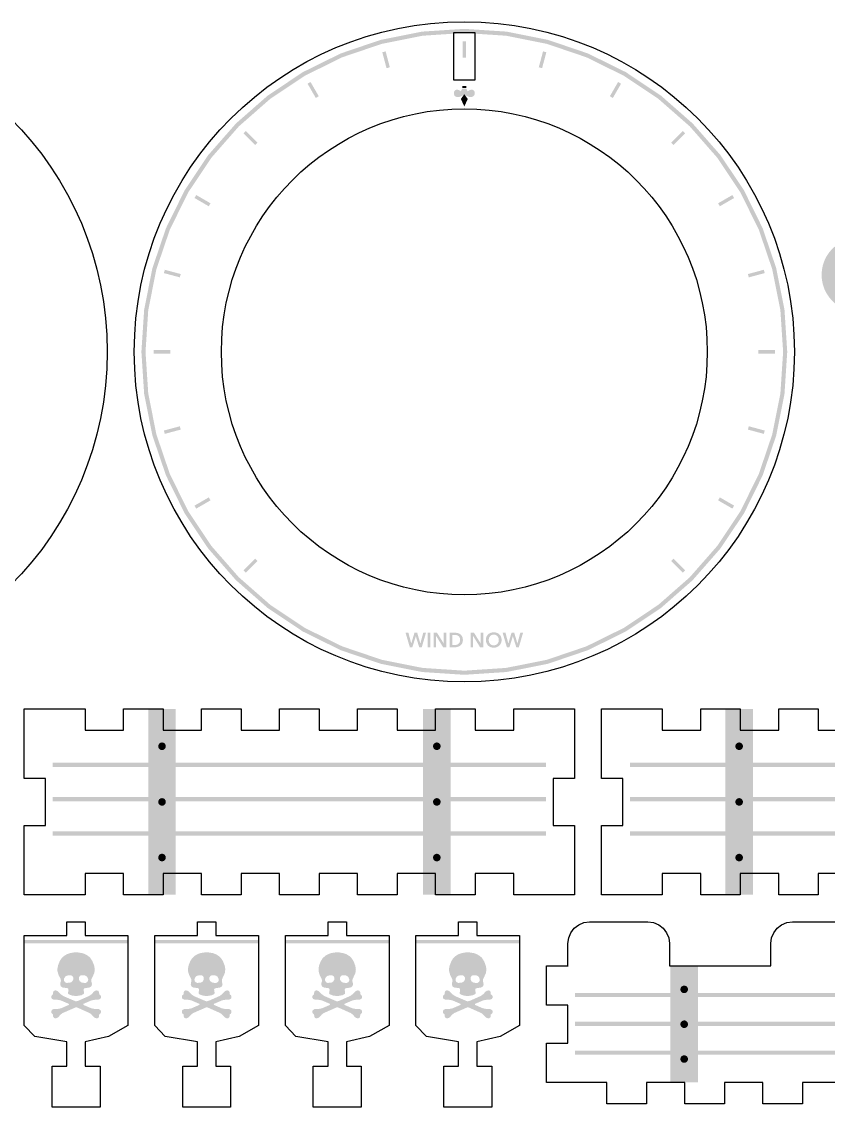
# Model space of a CAD drawing. Header units: millimetres. Extents: x 6 to 594, y 82 to 394.
# Drawn here: x 89.6 to 207, y 236.1 to 394 of the extents above; entities that cross this region are included whole.
import ezdxf

# ---------------------------------------------------------------- set-up
doc = ezdxf.new("R2010")
doc.units = ezdxf.units.MM
doc.layers.add('CUT', color=1, linetype='Continuous')
doc.layers.add('RASTER', color=7, linetype='Continuous')

msp = doc.modelspace()

# ---------------------------------------------------------------- hatches: boundary and pattern name
at = {"layer": 'RASTER'}
h = msp.add_hatch(color=7, dxfattribs=at)
h.paths.add_polyline_path([(201, 346), (200.598, 339.865), (199.399, 333.836), (197.422, 328.014), (194.703, 322.5), (191.288, 317.388), (187.234, 312.766), (182.612, 308.712), (177.5, 305.297), (171.986, 302.578), (166.164, 300.601), (160.135, 299.402), (154, 299), (147.865, 299.402), (141.836, 300.601), (136.014, 302.578), (130.5, 305.297), (125.388, 308.712), (120.766, 312.766), (116.712, 317.388), (113.297, 322.5), (110.578, 328.014), (108.601, 333.836), (107.402, 339.865), (107, 346), (107.402, 352.135), (108.601, 358.164), (110.578, 363.986), (113.297, 369.5), (116.712, 374.612), (120.766, 379.234), (125.388, 383.288), (130.5, 386.703), (136.014, 389.422), (141.836, 391.399), (147.865, 392.598), (154, 393), (160.135, 392.598), (166.164, 391.399), (171.986, 389.422), (177.5, 386.703), (182.612, 383.288), (187.234, 379.234), (191.288, 374.612), (194.703, 369.5), (197.422, 363.986), (199.399, 358.164), (200.598, 352.135)])
h.paths.add_polyline_path([(200.4, 346), (200.003, 339.944), (198.819, 333.991), (196.868, 328.243), (194.184, 322.8), (190.812, 317.753), (186.81, 313.19), (182.247, 309.188), (177.2, 305.816), (171.757, 303.132), (166.009, 301.181), (160.056, 299.997), (154, 299.6), (147.944, 299.997), (141.991, 301.181), (136.243, 303.132), (130.8, 305.816), (125.753, 309.188), (121.19, 313.19), (117.188, 317.753), (113.816, 322.8), (111.132, 328.243), (109.181, 333.991), (107.997, 339.944), (107.6, 346), (107.997, 352.056), (109.181, 358.009), (111.132, 363.757), (113.816, 369.2), (117.188, 374.247), (121.19, 378.81), (125.753, 382.812), (130.8, 386.184), (136.243, 388.868), (141.991, 390.819), (147.944, 392.003), (154, 392.4), (160.056, 392.003), (166.009, 390.819), (171.757, 388.868), (177.2, 386.184), (182.247, 382.812), (186.81, 378.81), (190.812, 374.247), (194.184, 369.2), (196.868, 363.757), (198.819, 358.009), (200.003, 352.056)])
for points in [[(153.75, 388.8), (153.75, 391.2), (154.25, 391.2), (154.25, 388.8)], [(142.681, 387.277), (142.06, 389.595), (142.543, 389.725), (143.164, 387.406)], [(164.836, 387.406), (165.457, 389.725), (165.94, 389.595), (165.319, 387.277)], [(132.383, 382.941), (131.183, 385.019), (131.617, 385.269), (132.817, 383.191)], [(154, 383.5), (153.726, 383.279), (153.442, 383.139), (153.165, 383.076), (152.913, 383.088), (152.702, 383.169), (152.552, 383.317), (152.478, 383.529), (152.5, 383.8), (152.559, 383.96), (152.656, 384.069), (152.781, 384.13), (152.925, 384.15), (153.078, 384.132), (153.231, 384.081), (153.375, 384.002), (153.5, 383.9), (153.7, 384.3), (154.3, 384.3), (154.5, 383.9), (154.625, 384.002), (154.769, 384.081), (154.922, 384.132), (155.075, 384.15), (155.219, 384.13), (155.344, 384.069), (155.441, 383.96), (155.5, 383.8), (155.522, 383.529), (155.448, 383.317), (155.298, 383.169), (155.087, 383.088), (154.835, 383.076), (154.558, 383.139), (154.274, 383.279), (154, 383.5)], [(154.3, 384.4), (153.7, 384.4), (153.7, 384.7), (154.3, 384.7)], [(175.183, 383.191), (176.383, 385.269), (176.817, 385.019), (175.617, 382.941)], [(154, 381.7), (153.5, 382.8), (154, 383.5), (154.5, 382.8)], [(123.559, 376.087), (121.862, 377.784), (122.216, 378.138), (123.913, 376.441)], [(184.087, 376.441), (185.784, 378.138), (186.138, 377.784), (184.441, 376.087)], [(116.809, 367.183), (114.731, 368.383), (114.981, 368.817), (117.059, 367.617)], [(190.941, 367.617), (193.019, 368.817), (193.269, 368.383), (191.191, 367.183)], [(112.594, 356.836), (110.275, 357.457), (110.405, 357.94), (112.723, 357.319)], [(195.277, 357.319), (197.595, 357.94), (197.725, 357.457), (195.406, 356.836)], [(111.2, 345.75), (108.8, 345.75), (108.8, 346.25), (111.2, 346.25)], [(196.8, 346.25), (199.2, 346.25), (199.2, 345.75), (196.8, 345.75)], [(112.723, 334.681), (110.405, 334.06), (110.275, 334.543), (112.594, 335.164)], [(195.406, 335.164), (197.725, 334.543), (197.595, 334.06), (195.277, 334.681)], [(117.059, 324.383), (114.981, 323.183), (114.731, 323.617), (116.809, 324.817)], [(191.191, 324.817), (193.269, 323.617), (193.019, 323.183), (190.941, 324.383)], [(123.913, 315.559), (122.216, 313.862), (121.862, 314.216), (123.559, 315.913)], [(184.441, 315.913), (186.138, 314.216), (185.784, 313.862), (184.087, 315.559)], [(145.449, 305.124), (145.863, 305.124), (146.274, 303.564), (146.28, 303.564), (146.748, 305.124), (147.138, 305.124), (147.597, 303.564), (147.603, 303.564), (148.023, 305.124), (148.425, 305.124), (147.804, 303), (147.438, 303), (146.94, 304.593), (146.934, 304.593), (146.436, 303), (146.07, 303)], [(148.677, 305.124), (149.055, 305.124), (149.055, 303), (148.677, 303)], [(149.523, 305.124), (150.024, 305.124), (151.011, 303.534), (151.017, 303.534), (151.017, 305.124), (151.395, 305.124), (151.395, 303), (150.915, 303), (149.907, 304.641), (149.901, 304.641), (149.901, 303), (149.523, 303)], [(154.905, 305.124), (155.406, 305.124), (156.393, 303.534), (156.399, 303.534), (156.399, 305.124), (156.777, 305.124), (156.777, 303), (156.297, 303), (155.289, 304.641), (155.283, 304.641), (155.283, 303), (154.905, 303)], [(159.576, 305.124), (159.99, 305.124), (160.401, 303.564), (160.407, 303.564), (160.875, 305.124), (161.265, 305.124), (161.724, 303.564), (161.73, 303.564), (162.15, 305.124), (162.552, 305.124), (161.931, 303), (161.565, 303), (161.067, 304.593), (161.061, 304.593), (160.563, 303), (160.197, 303)], [(108, 294), (112, 294), (112, 267), (108, 267)], [(148, 294), (152, 294), (152, 267), (148, 267)], [(192, 294), (196, 294), (196, 267), (192, 267)], [(110.55, 288.6), (110.545, 288.528), (110.531, 288.458), (110.508, 288.39), (110.476, 288.325), (110.436, 288.265), (110.389, 288.211), (110.335, 288.164), (110.275, 288.124), (110.21, 288.092), (110.142, 288.069), (110.072, 288.055), (110, 288.05), (109.928, 288.055), (109.858, 288.069), (109.79, 288.092), (109.725, 288.124), (109.665, 288.164), (109.611, 288.211), (109.564, 288.265), (109.524, 288.325), (109.492, 288.39), (109.469, 288.458), (109.455, 288.528), (109.45, 288.6), (109.455, 288.672), (109.469, 288.742), (109.492, 288.81), (109.524, 288.875), (109.564, 288.935), (109.611, 288.989), (109.665, 289.036), (109.725, 289.076), (109.79, 289.108), (109.858, 289.131), (109.928, 289.145), (110, 289.15), (110.072, 289.145), (110.142, 289.131), (110.21, 289.108), (110.275, 289.076), (110.335, 289.036), (110.389, 288.989), (110.436, 288.935), (110.476, 288.875), (110.508, 288.81), (110.531, 288.742), (110.545, 288.672)], [(150.55, 288.6), (150.545, 288.528), (150.531, 288.458), (150.508, 288.39), (150.476, 288.325), (150.436, 288.265), (150.389, 288.211), (150.335, 288.164), (150.275, 288.124), (150.21, 288.092), (150.142, 288.069), (150.072, 288.055), (150, 288.05), (149.928, 288.055), (149.858, 288.069), (149.79, 288.092), (149.725, 288.124), (149.665, 288.164), (149.611, 288.211), (149.564, 288.265), (149.524, 288.325), (149.492, 288.39), (149.469, 288.458), (149.455, 288.528), (149.45, 288.6), (149.455, 288.672), (149.469, 288.742), (149.492, 288.81), (149.524, 288.875), (149.564, 288.935), (149.611, 288.989), (149.665, 289.036), (149.725, 289.076), (149.79, 289.108), (149.858, 289.131), (149.928, 289.145), (150, 289.15), (150.072, 289.145), (150.142, 289.131), (150.21, 289.108), (150.275, 289.076), (150.335, 289.036), (150.389, 288.989), (150.436, 288.935), (150.476, 288.875), (150.508, 288.81), (150.531, 288.742), (150.545, 288.672)], [(194.55, 288.6), (194.545, 288.528), (194.531, 288.458), (194.508, 288.39), (194.476, 288.325), (194.436, 288.265), (194.389, 288.211), (194.335, 288.164), (194.275, 288.124), (194.21, 288.092), (194.142, 288.069), (194.072, 288.055), (194, 288.05), (193.928, 288.055), (193.858, 288.069), (193.79, 288.092), (193.725, 288.124), (193.665, 288.164), (193.611, 288.211), (193.564, 288.265), (193.524, 288.325), (193.492, 288.39), (193.469, 288.458), (193.455, 288.528), (193.45, 288.6), (193.455, 288.672), (193.469, 288.742), (193.492, 288.81), (193.524, 288.875), (193.564, 288.935), (193.611, 288.989), (193.665, 289.036), (193.725, 289.076), (193.79, 289.108), (193.858, 289.131), (193.928, 289.145), (194, 289.15), (194.072, 289.145), (194.142, 289.131), (194.21, 289.108), (194.275, 289.076), (194.335, 289.036), (194.389, 288.989), (194.436, 288.935), (194.476, 288.875), (194.508, 288.81), (194.531, 288.742), (194.545, 288.672)], [(94.1, 286.2), (165.9, 286.2), (165.9, 285.6), (94.1, 285.6)], [(178.1, 286.2), (249.9, 286.2), (249.9, 285.6), (178.1, 285.6)], [(94.1, 281.2), (165.9, 281.2), (165.9, 280.6), (94.1, 280.6)], [(110.55, 280.5), (110.545, 280.428), (110.531, 280.358), (110.508, 280.29), (110.476, 280.225), (110.436, 280.165), (110.389, 280.111), (110.335, 280.064), (110.275, 280.024), (110.21, 279.992), (110.142, 279.969), (110.072, 279.955), (110, 279.95), (109.928, 279.955), (109.858, 279.969), (109.79, 279.992), (109.725, 280.024), (109.665, 280.064), (109.611, 280.111), (109.564, 280.165), (109.524, 280.225), (109.492, 280.29), (109.469, 280.358), (109.455, 280.428), (109.45, 280.5), (109.455, 280.572), (109.469, 280.642), (109.492, 280.71), (109.524, 280.775), (109.564, 280.835), (109.611, 280.889), (109.665, 280.936), (109.725, 280.976), (109.79, 281.008), (109.858, 281.031), (109.928, 281.045), (110, 281.05), (110.072, 281.045), (110.142, 281.031), (110.21, 281.008), (110.275, 280.976), (110.335, 280.936), (110.389, 280.889), (110.436, 280.835), (110.476, 280.775), (110.508, 280.71), (110.531, 280.642), (110.545, 280.572)], [(150.55, 280.5), (150.545, 280.428), (150.531, 280.358), (150.508, 280.29), (150.476, 280.225), (150.436, 280.165), (150.389, 280.111), (150.335, 280.064), (150.275, 280.024), (150.21, 279.992), (150.142, 279.969), (150.072, 279.955), (150, 279.95), (149.928, 279.955), (149.858, 279.969), (149.79, 279.992), (149.725, 280.024), (149.665, 280.064), (149.611, 280.111), (149.564, 280.165), (149.524, 280.225), (149.492, 280.29), (149.469, 280.358), (149.455, 280.428), (149.45, 280.5), (149.455, 280.572), (149.469, 280.642), (149.492, 280.71), (149.524, 280.775), (149.564, 280.835), (149.611, 280.889), (149.665, 280.936), (149.725, 280.976), (149.79, 281.008), (149.858, 281.031), (149.928, 281.045), (150, 281.05), (150.072, 281.045), (150.142, 281.031), (150.21, 281.008), (150.275, 280.976), (150.335, 280.936), (150.389, 280.889), (150.436, 280.835), (150.476, 280.775), (150.508, 280.71), (150.531, 280.642), (150.545, 280.572)], [(178.1, 281.2), (249.9, 281.2), (249.9, 280.6), (178.1, 280.6)], [(194.55, 280.5), (194.545, 280.428), (194.531, 280.358), (194.508, 280.29), (194.476, 280.225), (194.436, 280.165), (194.389, 280.111), (194.335, 280.064), (194.275, 280.024), (194.21, 279.992), (194.142, 279.969), (194.072, 279.955), (194, 279.95), (193.928, 279.955), (193.858, 279.969), (193.79, 279.992), (193.725, 280.024), (193.665, 280.064), (193.611, 280.111), (193.564, 280.165), (193.524, 280.225), (193.492, 280.29), (193.469, 280.358), (193.455, 280.428), (193.45, 280.5), (193.455, 280.572), (193.469, 280.642), (193.492, 280.71), (193.524, 280.775), (193.564, 280.835), (193.611, 280.889), (193.665, 280.936), (193.725, 280.976), (193.79, 281.008), (193.858, 281.031), (193.928, 281.045), (194, 281.05), (194.072, 281.045), (194.142, 281.031), (194.21, 281.008), (194.275, 280.976), (194.335, 280.936), (194.389, 280.889), (194.436, 280.835), (194.476, 280.775), (194.508, 280.71), (194.531, 280.642), (194.545, 280.572)], [(94.1, 276.2), (165.9, 276.2), (165.9, 275.6), (94.1, 275.6)], [(178.1, 276.2), (249.9, 276.2), (249.9, 275.6), (178.1, 275.6)], [(110.55, 272.4), (110.545, 272.328), (110.531, 272.258), (110.508, 272.19), (110.476, 272.125), (110.436, 272.065), (110.389, 272.011), (110.335, 271.964), (110.275, 271.924), (110.21, 271.892), (110.142, 271.869), (110.072, 271.855), (110, 271.85), (109.928, 271.855), (109.858, 271.869), (109.79, 271.892), (109.725, 271.924), (109.665, 271.964), (109.611, 272.011), (109.564, 272.065), (109.524, 272.125), (109.492, 272.19), (109.469, 272.258), (109.455, 272.328), (109.45, 272.4), (109.455, 272.472), (109.469, 272.542), (109.492, 272.61), (109.524, 272.675), (109.564, 272.735), (109.611, 272.789), (109.665, 272.836), (109.725, 272.876), (109.79, 272.908), (109.858, 272.931), (109.928, 272.945), (110, 272.95), (110.072, 272.945), (110.142, 272.931), (110.21, 272.908), (110.275, 272.876), (110.335, 272.836), (110.389, 272.789), (110.436, 272.735), (110.476, 272.675), (110.508, 272.61), (110.531, 272.542), (110.545, 272.472)], [(150.55, 272.4), (150.545, 272.328), (150.531, 272.258), (150.508, 272.19), (150.476, 272.125), (150.436, 272.065), (150.389, 272.011), (150.335, 271.964), (150.275, 271.924), (150.21, 271.892), (150.142, 271.869), (150.072, 271.855), (150, 271.85), (149.928, 271.855), (149.858, 271.869), (149.79, 271.892), (149.725, 271.924), (149.665, 271.964), (149.611, 272.011), (149.564, 272.065), (149.524, 272.125), (149.492, 272.19), (149.469, 272.258), (149.455, 272.328), (149.45, 272.4), (149.455, 272.472), (149.469, 272.542), (149.492, 272.61), (149.524, 272.675), (149.564, 272.735), (149.611, 272.789), (149.665, 272.836), (149.725, 272.876), (149.79, 272.908), (149.858, 272.931), (149.928, 272.945), (150, 272.95), (150.072, 272.945), (150.142, 272.931), (150.21, 272.908), (150.275, 272.876), (150.335, 272.836), (150.389, 272.789), (150.436, 272.735), (150.476, 272.675), (150.508, 272.61), (150.531, 272.542), (150.545, 272.472)], [(194.55, 272.4), (194.545, 272.328), (194.531, 272.258), (194.508, 272.19), (194.476, 272.125), (194.436, 272.065), (194.389, 272.011), (194.335, 271.964), (194.275, 271.924), (194.21, 271.892), (194.142, 271.869), (194.072, 271.855), (194, 271.85), (193.928, 271.855), (193.858, 271.869), (193.79, 271.892), (193.725, 271.924), (193.665, 271.964), (193.611, 272.011), (193.564, 272.065), (193.524, 272.125), (193.492, 272.19), (193.469, 272.258), (193.455, 272.328), (193.45, 272.4), (193.455, 272.472), (193.469, 272.542), (193.492, 272.61), (193.524, 272.675), (193.564, 272.735), (193.611, 272.789), (193.665, 272.836), (193.725, 272.876), (193.79, 272.908), (193.858, 272.931), (193.928, 272.945), (194, 272.95), (194.072, 272.945), (194.142, 272.931), (194.21, 272.908), (194.275, 272.876), (194.335, 272.836), (194.389, 272.789), (194.436, 272.735), (194.476, 272.675), (194.508, 272.61), (194.531, 272.542), (194.545, 272.472)], [(90, 260.4), (105, 260.4), (105, 259.9), (90, 259.9)], [(109, 260.4), (124, 260.4), (124, 259.9), (109, 259.9)], [(128, 260.4), (143, 260.4), (143, 259.9), (128, 259.9)], [(147, 260.4), (162, 260.4), (162, 259.9), (147, 259.9)], [(184, 256.6), (188, 256.6), (188, 239.7), (184, 239.7)], [(186.55, 253.22), (186.545, 253.148), (186.531, 253.078), (186.508, 253.01), (186.476, 252.945), (186.436, 252.885), (186.389, 252.831), (186.335, 252.784), (186.275, 252.744), (186.21, 252.712), (186.142, 252.689), (186.072, 252.675), (186, 252.67), (185.928, 252.675), (185.858, 252.689), (185.79, 252.712), (185.725, 252.744), (185.665, 252.784), (185.611, 252.831), (185.564, 252.885), (185.524, 252.945), (185.492, 253.01), (185.469, 253.078), (185.455, 253.148), (185.45, 253.22), (185.455, 253.292), (185.469, 253.362), (185.492, 253.43), (185.524, 253.495), (185.564, 253.555), (185.611, 253.609), (185.665, 253.656), (185.725, 253.696), (185.79, 253.728), (185.858, 253.751), (185.928, 253.765), (186, 253.77), (186.072, 253.765), (186.142, 253.751), (186.21, 253.728), (186.275, 253.696), (186.335, 253.656), (186.389, 253.609), (186.436, 253.555), (186.476, 253.495), (186.508, 253.43), (186.531, 253.362), (186.545, 253.292)], [(170.1, 252.7), (241.9, 252.7), (241.9, 252.1), (170.1, 252.1)], [(170.1, 248.5), (241.9, 248.5), (241.9, 247.9), (170.1, 247.9)], [(186.55, 248.15), (186.545, 248.078), (186.531, 248.008), (186.508, 247.94), (186.476, 247.875), (186.436, 247.815), (186.389, 247.761), (186.335, 247.714), (186.275, 247.674), (186.21, 247.642), (186.142, 247.619), (186.072, 247.605), (186, 247.6), (185.928, 247.605), (185.858, 247.619), (185.79, 247.642), (185.725, 247.674), (185.665, 247.714), (185.611, 247.761), (185.564, 247.815), (185.524, 247.875), (185.492, 247.94), (185.469, 248.008), (185.455, 248.078), (185.45, 248.15), (185.455, 248.222), (185.469, 248.292), (185.492, 248.36), (185.524, 248.425), (185.564, 248.485), (185.611, 248.539), (185.665, 248.586), (185.725, 248.626), (185.79, 248.658), (185.858, 248.681), (185.928, 248.695), (186, 248.7), (186.072, 248.695), (186.142, 248.681), (186.21, 248.658), (186.275, 248.626), (186.335, 248.586), (186.389, 248.539), (186.436, 248.485), (186.476, 248.425), (186.508, 248.36), (186.531, 248.292), (186.545, 248.222)], [(170.1, 244.3), (241.9, 244.3), (241.9, 243.7), (170.1, 243.7)], [(186.55, 243.08), (186.545, 243.008), (186.531, 242.938), (186.508, 242.87), (186.476, 242.805), (186.436, 242.745), (186.389, 242.691), (186.335, 242.644), (186.275, 242.604), (186.21, 242.572), (186.142, 242.549), (186.072, 242.535), (186, 242.53), (185.928, 242.535), (185.858, 242.549), (185.79, 242.572), (185.725, 242.604), (185.665, 242.644), (185.611, 242.691), (185.564, 242.745), (185.524, 242.805), (185.492, 242.87), (185.469, 242.938), (185.455, 243.008), (185.45, 243.08), (185.455, 243.152), (185.469, 243.222), (185.492, 243.29), (185.524, 243.355), (185.564, 243.415), (185.611, 243.469), (185.665, 243.516), (185.725, 243.556), (185.79, 243.588), (185.858, 243.611), (185.928, 243.625), (186, 243.63), (186.072, 243.625), (186.142, 243.611), (186.21, 243.588), (186.275, 243.556), (186.335, 243.516), (186.389, 243.469), (186.436, 243.415), (186.476, 243.355), (186.508, 243.29), (186.531, 243.222), (186.545, 243.152)]]:
    msp.add_hatch(color=7, dxfattribs=at).paths.add_polyline_path(points)
h = msp.add_hatch(color=7, dxfattribs=at)
h.paths.add_polyline_path([(216.8, 357.2), (216.754, 356.495), (216.616, 355.802), (216.389, 355.134), (216.077, 354.5), (215.684, 353.913), (215.218, 353.382), (214.687, 352.916), (214.1, 352.523), (213.466, 352.211), (212.798, 351.984), (212.105, 351.846), (211.4, 351.8), (210.695, 351.846), (210.002, 351.984), (209.334, 352.211), (208.7, 352.523), (208.113, 352.916), (207.582, 353.382), (207.116, 353.913), (206.723, 354.5), (206.411, 355.134), (206.184, 355.802), (206.046, 356.495), (206, 357.2), (206.046, 357.905), (206.184, 358.598), (206.411, 359.266), (206.723, 359.9), (207.116, 360.487), (207.582, 361.018), (208.113, 361.484), (208.7, 361.877), (209.334, 362.189), (210.002, 362.416), (210.695, 362.554), (211.4, 362.6), (212.105, 362.554), (212.798, 362.416), (213.466, 362.189), (214.1, 361.877), (214.687, 361.484), (215.218, 361.018), (215.684, 360.487), (216.077, 359.9), (216.389, 359.266), (216.616, 358.598), (216.754, 357.905)])
h.paths.add_polyline_path([(208.325, 359.42), (209.608, 355.03), (210.365, 355.03), (211.394, 358.322), (211.406, 358.322), (212.435, 355.03), (213.192, 355.03), (214.475, 359.42), (213.644, 359.42), (212.776, 356.196), (212.764, 356.196), (211.815, 359.42), (211.009, 359.42), (210.042, 356.196), (210.03, 356.196), (209.18, 359.42), (208.325, 359.42)])
h = msp.add_hatch(color=7, dxfattribs=at)
h.paths.add_polyline_path([(151.863, 305.124), (152.616, 305.124), (152.667, 305.123), (152.719, 305.121), (152.771, 305.116), (152.823, 305.111), (152.875, 305.103), (152.928, 305.094), (152.98, 305.083), (153.033, 305.07), (153.084, 305.055), (153.135, 305.039), (153.184, 305.02), (153.232, 304.998), (153.279, 304.975), (153.324, 304.949), (153.368, 304.922), (153.411, 304.892), (153.452, 304.859), (153.491, 304.824), (153.528, 304.787), (153.563, 304.748), (153.596, 304.705), (153.627, 304.661), (153.656, 304.614), (153.684, 304.565), (153.708, 304.512), (153.729, 304.457), (153.747, 304.399), (153.762, 304.338), (153.774, 304.273), (153.782, 304.206), (153.787, 304.135), (153.789, 304.062), (153.787, 303.993), (153.782, 303.927), (153.774, 303.864), (153.762, 303.803), (153.747, 303.744), (153.729, 303.687), (153.708, 303.633), (153.684, 303.582), (153.656, 303.533), (153.627, 303.486), (153.596, 303.441), (153.563, 303.399), (153.528, 303.359), (153.491, 303.321), (153.452, 303.285), (153.411, 303.252), (153.368, 303.221), (153.324, 303.192), (153.279, 303.165), (153.232, 303.14), (153.184, 303.117), (153.135, 303.096), (153.084, 303.078), (153.033, 303.062), (152.98, 303.047), (152.928, 303.035), (152.875, 303.024), (152.823, 303.015), (152.771, 303.009), (152.719, 303.004), (152.667, 303.001), (152.616, 303), (151.863, 303)])
h.paths.add_polyline_path([(152.556, 303.33), (152.592, 303.331), (152.629, 303.332), (152.666, 303.335), (152.703, 303.339), (152.739, 303.343), (152.776, 303.349), (152.813, 303.356), (152.85, 303.365), (152.886, 303.374), (152.921, 303.385), (152.956, 303.397), (152.989, 303.411), (153.022, 303.426), (153.054, 303.443), (153.085, 303.462), (153.115, 303.482), (153.144, 303.503), (153.172, 303.526), (153.198, 303.552), (153.223, 303.579), (153.246, 303.607), (153.268, 303.638), (153.289, 303.671), (153.309, 303.705), (153.326, 303.741), (153.341, 303.78), (153.354, 303.821), (153.365, 303.865), (153.373, 303.911), (153.379, 303.959), (153.382, 304.009), (153.384, 304.062), (153.382, 304.118), (153.379, 304.171), (153.373, 304.221), (153.365, 304.269), (153.354, 304.314), (153.341, 304.357), (153.326, 304.397), (153.309, 304.434), (153.289, 304.469), (153.268, 304.502), (153.246, 304.533), (153.223, 304.562), (153.198, 304.589), (153.172, 304.615), (153.144, 304.638), (153.115, 304.659), (153.085, 304.678), (153.054, 304.696), (153.022, 304.713), (152.989, 304.727), (152.956, 304.74), (152.921, 304.752), (152.886, 304.762), (152.85, 304.77), (152.813, 304.777), (152.776, 304.783), (152.739, 304.788), (152.703, 304.793), (152.666, 304.796), (152.629, 304.798), (152.592, 304.8), (152.556, 304.8), (152.241, 304.8), (152.241, 303.33)])
h = msp.add_hatch(color=7, dxfattribs=at)
h.paths.add_polyline_path([(157.143, 304.068), (157.144, 304.131), (157.148, 304.192), (157.155, 304.252), (157.164, 304.311), (157.176, 304.367), (157.191, 304.423), (157.208, 304.476), (157.228, 304.529), (157.25, 304.579), (157.275, 304.627), (157.301, 304.674), (157.33, 304.719), (157.361, 304.761), (157.393, 304.802), (157.428, 304.841), (157.465, 304.878), (157.504, 304.913), (157.544, 304.946), (157.587, 304.977), (157.631, 305.006), (157.677, 305.032), (157.724, 305.057), (157.774, 305.079), (157.825, 305.1), (157.878, 305.118), (157.932, 305.134), (157.987, 305.148), (158.043, 305.159), (158.1, 305.167), (158.159, 305.173), (158.219, 305.177), (158.28, 305.178), (158.341, 305.177), (158.402, 305.173), (158.461, 305.167), (158.519, 305.159), (158.576, 305.148), (158.631, 305.134), (158.685, 305.118), (158.739, 305.1), (158.79, 305.079), (158.84, 305.057), (158.888, 305.032), (158.934, 305.006), (158.979, 304.977), (159.021, 304.946), (159.062, 304.913), (159.102, 304.878), (159.139, 304.841), (159.174, 304.802), (159.207, 304.761), (159.238, 304.719), (159.266, 304.674), (159.293, 304.627), (159.318, 304.579), (159.34, 304.529), (159.36, 304.476), (159.377, 304.423), (159.392, 304.367), (159.404, 304.311), (159.413, 304.252), (159.42, 304.192), (159.424, 304.131), (159.426, 304.068), (159.424, 304.006), (159.42, 303.946), (159.413, 303.887), (159.404, 303.83), (159.392, 303.774), (159.377, 303.719), (159.36, 303.666), (159.34, 303.614), (159.318, 303.563), (159.293, 303.514), (159.266, 303.467), (159.238, 303.422), (159.207, 303.379), (159.174, 303.337), (159.139, 303.298), (159.102, 303.26), (159.062, 303.223), (159.021, 303.189), (158.979, 303.157), (158.934, 303.128), (158.888, 303.1), (158.84, 303.074), (158.79, 303.05), (158.739, 303.029), (158.685, 303.009), (158.631, 302.992), (158.576, 302.978), (158.519, 302.967), (158.461, 302.958), (158.402, 302.951), (158.341, 302.947), (158.28, 302.946), (158.219, 302.947), (158.159, 302.951), (158.1, 302.958), (158.043, 302.967), (157.987, 302.978), (157.932, 302.992), (157.878, 303.009), (157.825, 303.029), (157.774, 303.05), (157.724, 303.074), (157.677, 303.1), (157.631, 303.128), (157.587, 303.157), (157.544, 303.189), (157.504, 303.223), (157.465, 303.26), (157.428, 303.298), (157.393, 303.337), (157.361, 303.379), (157.33, 303.422), (157.301, 303.467), (157.275, 303.514), (157.25, 303.563), (157.228, 303.614), (157.208, 303.666), (157.191, 303.719), (157.176, 303.774), (157.164, 303.83), (157.155, 303.887), (157.148, 303.946), (157.144, 304.006), (157.143, 304.068)])
h.paths.add_polyline_path([(157.554, 304.068), (157.554, 304.026), (157.557, 303.984), (157.561, 303.944), (157.567, 303.904), (157.574, 303.865), (157.583, 303.828), (157.594, 303.791), (157.606, 303.755), (157.62, 303.719), (157.635, 303.686), (157.652, 303.653), (157.67, 303.621), (157.689, 303.591), (157.71, 303.562), (157.732, 303.534), (157.756, 303.507), (157.781, 303.481), (157.807, 303.457), (157.834, 303.435), (157.863, 303.414), (157.892, 303.394), (157.922, 303.376), (157.954, 303.359), (157.987, 303.344), (158.021, 303.33), (158.056, 303.318), (158.091, 303.308), (158.128, 303.3), (158.165, 303.293), (158.203, 303.289), (158.242, 303.286), (158.283, 303.285), (158.323, 303.286), (158.362, 303.289), (158.4, 303.293), (158.438, 303.3), (158.474, 303.308), (158.51, 303.318), (158.545, 303.33), (158.58, 303.344), (158.613, 303.359), (158.645, 303.376), (158.675, 303.394), (158.705, 303.414), (158.734, 303.435), (158.761, 303.457), (158.787, 303.481), (158.812, 303.507), (158.836, 303.534), (158.858, 303.562), (158.879, 303.591), (158.898, 303.621), (158.916, 303.653), (158.933, 303.686), (158.948, 303.719), (158.962, 303.755), (158.974, 303.791), (158.985, 303.828), (158.994, 303.865), (159.001, 303.904), (159.007, 303.944), (159.011, 303.984), (159.014, 304.026), (159.015, 304.068), (159.014, 304.109), (159.011, 304.149), (159.007, 304.188), (159.001, 304.227), (158.994, 304.265), (158.985, 304.302), (158.974, 304.338), (158.962, 304.374), (158.948, 304.409), (158.933, 304.442), (158.917, 304.475), (158.899, 304.506), (158.879, 304.536), (158.859, 304.565), (158.837, 304.593), (158.814, 304.62), (158.789, 304.646), (158.763, 304.67), (158.736, 304.692), (158.708, 304.714), (158.678, 304.734), (158.648, 304.752), (158.616, 304.769), (158.583, 304.785), (158.548, 304.799), (158.513, 304.811), (158.477, 304.822), (158.44, 304.83), (158.402, 304.837), (158.363, 304.841), (158.323, 304.844), (158.283, 304.845), (158.242, 304.844), (158.202, 304.841), (158.163, 304.837), (158.125, 304.83), (158.089, 304.822), (158.053, 304.811), (158.018, 304.799), (157.984, 304.785), (157.951, 304.769), (157.92, 304.752), (157.889, 304.734), (157.86, 304.714), (157.832, 304.692), (157.805, 304.67), (157.779, 304.646), (157.755, 304.62), (157.731, 304.593), (157.709, 304.565), (157.689, 304.536), (157.669, 304.506), (157.651, 304.475), (157.635, 304.442), (157.62, 304.409), (157.606, 304.374), (157.594, 304.338), (157.583, 304.302), (157.574, 304.265), (157.567, 304.227), (157.561, 304.188), (157.557, 304.149), (157.554, 304.109), (157.554, 304.068)])
h = msp.add_hatch(color=7, dxfattribs=at)
h.paths.add_polyline_path([(97.183, 258.59), (97.751, 258.6), (98.437, 258.482), (98.857, 258.324), (99.292, 258.055), (99.543, 257.828), (99.88, 257.311), (100.124, 256.675), (100.214, 256.162), (100.149, 255.599), (99.729, 254.687), (99.712, 254.403), (99.812, 253.976), (99.737, 253.699), (99.611, 253.574), (99.42, 253.488), (98.684, 253.37), (98.581, 253.197), (98.656, 252.719), (98.613, 252.561), (98.294, 252.378), (97.676, 252.267), (97.299, 252.267), (96.864, 252.335), (96.445, 252.493), (96.344, 252.594), (96.319, 252.694), (96.394, 253.096), (96.362, 253.315), (96.201, 253.405), (95.575, 253.483), (95.296, 253.632), (95.188, 253.901), (95.206, 254.159), (95.288, 254.428), (95.248, 254.715), (94.944, 255.315), (94.786, 255.861), (94.786, 256.288), (94.876, 256.725), (95.12, 257.336), (95.381, 257.753), (95.819, 258.145), (96.226, 258.366), (96.661, 258.51)])
h.paths.add_polyline_path([(96.427, 255.275), (96.068, 255.182), (95.909, 255.064), (95.751, 254.795), (95.718, 254.607), (95.774, 254.411), (95.884, 254.27), (96.083, 254.167), (96.52, 254.177), (96.736, 254.237), (96.93, 254.37), (97.088, 254.665), (97.083, 254.941), (96.965, 255.15), (96.756, 255.268)])
h.paths.add_polyline_path([(98.261, 255.275), (98.07, 255.19), (97.912, 254.971), (97.912, 254.639), (98.045, 254.396), (98.314, 254.212), (98.706, 254.152), (98.917, 254.167), (99.141, 254.295), (99.244, 254.494), (99.259, 254.68), (99.116, 255.014), (98.958, 255.157), (98.767, 255.243)])
h.paths.add_polyline_path([(94.394, 253.061), (94.617, 253.054), (94.811, 252.971), (95.256, 252.511), (95.675, 252.227), (97.475, 251.463), (97.895, 251.596), (99.407, 252.27), (99.744, 252.511), (100.131, 252.928), (100.272, 253.013), (100.491, 253.071), (100.717, 253.021), (100.85, 252.802), (100.857, 252.508), (101.026, 252.375), (101.111, 252.234), (101.109, 251.975), (101.001, 251.832), (100.719, 251.712), (100.29, 251.714), (99.772, 251.629), (98.573, 251.119), (98.53, 251.036), (98.591, 250.945), (99.696, 250.468), (100.239, 250.357), (100.802, 250.342), (101.001, 250.239), (101.109, 250.096), (101.109, 249.839), (101.026, 249.696), (100.857, 249.563), (100.817, 249.176), (100.626, 249.015), (100.491, 249), (100.272, 249.058), (100.106, 249.168), (99.719, 249.586), (99.458, 249.777), (97.668, 250.576), (97.45, 250.608), (95.542, 249.777), (95.281, 249.586), (94.894, 249.168), (94.728, 249.058), (94.509, 249), (94.286, 249.053), (94.15, 249.269), (94.143, 249.563), (93.974, 249.696), (93.891, 249.839), (93.891, 250.096), (93.999, 250.239), (94.198, 250.342), (94.761, 250.357), (95.304, 250.468), (96.409, 250.945), (96.47, 251.036), (96.427, 251.119), (95.228, 251.629), (94.71, 251.714), (94.281, 251.712), (93.999, 251.832), (93.891, 251.975), (93.889, 252.234), (93.974, 252.375), (94.143, 252.508), (94.132, 252.694), (94.208, 252.946)])
h = msp.add_hatch(color=7, dxfattribs=at)
h.paths.add_polyline_path([(116.183, 258.59), (116.751, 258.6), (117.437, 258.482), (117.857, 258.324), (118.292, 258.055), (118.543, 257.828), (118.88, 257.311), (119.124, 256.675), (119.214, 256.162), (119.149, 255.599), (118.729, 254.687), (118.712, 254.403), (118.812, 253.976), (118.737, 253.699), (118.611, 253.574), (118.42, 253.488), (117.684, 253.37), (117.581, 253.197), (117.656, 252.719), (117.613, 252.561), (117.294, 252.378), (116.676, 252.267), (116.299, 252.267), (115.864, 252.335), (115.445, 252.493), (115.344, 252.594), (115.319, 252.694), (115.394, 253.096), (115.362, 253.315), (115.201, 253.405), (114.575, 253.483), (114.296, 253.632), (114.188, 253.901), (114.206, 254.159), (114.288, 254.428), (114.248, 254.715), (113.944, 255.315), (113.786, 255.861), (113.786, 256.288), (113.876, 256.725), (114.12, 257.336), (114.381, 257.753), (114.819, 258.145), (115.226, 258.366), (115.661, 258.51)])
h.paths.add_polyline_path([(115.427, 255.275), (115.068, 255.182), (114.909, 255.064), (114.751, 254.795), (114.718, 254.607), (114.774, 254.411), (114.884, 254.27), (115.083, 254.167), (115.52, 254.177), (115.736, 254.237), (115.93, 254.37), (116.088, 254.665), (116.083, 254.941), (115.965, 255.15), (115.756, 255.268)])
h.paths.add_polyline_path([(117.261, 255.275), (117.07, 255.19), (116.912, 254.971), (116.912, 254.639), (117.045, 254.396), (117.314, 254.212), (117.706, 254.152), (117.917, 254.167), (118.141, 254.295), (118.244, 254.494), (118.259, 254.68), (118.116, 255.014), (117.958, 255.157), (117.767, 255.243)])
h.paths.add_polyline_path([(113.394, 253.061), (113.617, 253.054), (113.811, 252.971), (114.256, 252.511), (114.675, 252.227), (116.475, 251.463), (116.895, 251.596), (118.407, 252.27), (118.744, 252.511), (119.131, 252.928), (119.272, 253.013), (119.491, 253.071), (119.717, 253.021), (119.85, 252.802), (119.857, 252.508), (120.026, 252.375), (120.111, 252.234), (120.109, 251.975), (120.001, 251.832), (119.719, 251.712), (119.29, 251.714), (118.772, 251.629), (117.573, 251.119), (117.53, 251.036), (117.591, 250.945), (118.696, 250.468), (119.239, 250.357), (119.802, 250.342), (120.001, 250.239), (120.109, 250.096), (120.109, 249.839), (120.026, 249.696), (119.857, 249.563), (119.817, 249.176), (119.626, 249.015), (119.491, 249), (119.272, 249.058), (119.106, 249.168), (118.719, 249.586), (118.458, 249.777), (116.668, 250.576), (116.45, 250.608), (114.542, 249.777), (114.281, 249.586), (113.894, 249.168), (113.728, 249.058), (113.509, 249), (113.286, 249.053), (113.15, 249.269), (113.143, 249.563), (112.974, 249.696), (112.891, 249.839), (112.891, 250.096), (112.999, 250.239), (113.198, 250.342), (113.761, 250.357), (114.304, 250.468), (115.409, 250.945), (115.47, 251.036), (115.427, 251.119), (114.228, 251.629), (113.71, 251.714), (113.281, 251.712), (112.999, 251.832), (112.891, 251.975), (112.889, 252.234), (112.974, 252.375), (113.143, 252.508), (113.132, 252.694), (113.208, 252.946)])
h = msp.add_hatch(color=7, dxfattribs=at)
h.paths.add_polyline_path([(135.183, 258.59), (135.751, 258.6), (136.437, 258.482), (136.857, 258.324), (137.292, 258.055), (137.543, 257.828), (137.88, 257.311), (138.124, 256.675), (138.214, 256.162), (138.149, 255.599), (137.729, 254.687), (137.712, 254.403), (137.812, 253.976), (137.737, 253.699), (137.611, 253.574), (137.42, 253.488), (136.684, 253.37), (136.581, 253.197), (136.656, 252.719), (136.613, 252.561), (136.294, 252.378), (135.676, 252.267), (135.299, 252.267), (134.864, 252.335), (134.445, 252.493), (134.344, 252.594), (134.319, 252.694), (134.394, 253.096), (134.362, 253.315), (134.201, 253.405), (133.575, 253.483), (133.296, 253.632), (133.188, 253.901), (133.206, 254.159), (133.288, 254.428), (133.248, 254.715), (132.944, 255.315), (132.786, 255.861), (132.786, 256.288), (132.876, 256.725), (133.12, 257.336), (133.381, 257.753), (133.819, 258.145), (134.226, 258.366), (134.661, 258.51)])
h.paths.add_polyline_path([(134.427, 255.275), (134.068, 255.182), (133.909, 255.064), (133.751, 254.795), (133.718, 254.607), (133.774, 254.411), (133.884, 254.27), (134.083, 254.167), (134.52, 254.177), (134.736, 254.237), (134.93, 254.37), (135.088, 254.665), (135.083, 254.941), (134.965, 255.15), (134.756, 255.268)])
h.paths.add_polyline_path([(136.261, 255.275), (136.07, 255.19), (135.912, 254.971), (135.912, 254.639), (136.045, 254.396), (136.314, 254.212), (136.706, 254.152), (136.917, 254.167), (137.141, 254.295), (137.244, 254.494), (137.259, 254.68), (137.116, 255.014), (136.958, 255.157), (136.767, 255.243)])
h.paths.add_polyline_path([(132.394, 253.061), (132.617, 253.054), (132.811, 252.971), (133.256, 252.511), (133.675, 252.227), (135.475, 251.463), (135.895, 251.596), (137.407, 252.27), (137.744, 252.511), (138.131, 252.928), (138.272, 253.013), (138.491, 253.071), (138.717, 253.021), (138.85, 252.802), (138.857, 252.508), (139.026, 252.375), (139.111, 252.234), (139.109, 251.975), (139.001, 251.832), (138.719, 251.712), (138.29, 251.714), (137.772, 251.629), (136.573, 251.119), (136.53, 251.036), (136.591, 250.945), (137.696, 250.468), (138.239, 250.357), (138.802, 250.342), (139.001, 250.239), (139.109, 250.096), (139.109, 249.839), (139.026, 249.696), (138.857, 249.563), (138.817, 249.176), (138.626, 249.015), (138.491, 249), (138.272, 249.058), (138.106, 249.168), (137.719, 249.586), (137.458, 249.777), (135.668, 250.576), (135.45, 250.608), (133.542, 249.777), (133.281, 249.586), (132.894, 249.168), (132.728, 249.058), (132.509, 249), (132.286, 249.053), (132.15, 249.269), (132.143, 249.563), (131.974, 249.696), (131.891, 249.839), (131.891, 250.096), (131.999, 250.239), (132.198, 250.342), (132.761, 250.357), (133.304, 250.468), (134.409, 250.945), (134.47, 251.036), (134.427, 251.119), (133.228, 251.629), (132.71, 251.714), (132.281, 251.712), (131.999, 251.832), (131.891, 251.975), (131.889, 252.234), (131.974, 252.375), (132.143, 252.508), (132.132, 252.694), (132.208, 252.946)])
h = msp.add_hatch(color=7, dxfattribs=at)
h.paths.add_polyline_path([(154.183, 258.59), (154.751, 258.6), (155.437, 258.482), (155.857, 258.324), (156.292, 258.055), (156.543, 257.828), (156.88, 257.311), (157.124, 256.675), (157.214, 256.162), (157.149, 255.599), (156.729, 254.687), (156.712, 254.403), (156.812, 253.976), (156.737, 253.699), (156.611, 253.574), (156.42, 253.488), (155.684, 253.37), (155.581, 253.197), (155.656, 252.719), (155.613, 252.561), (155.294, 252.378), (154.676, 252.267), (154.299, 252.267), (153.864, 252.335), (153.445, 252.493), (153.344, 252.594), (153.319, 252.694), (153.394, 253.096), (153.362, 253.315), (153.201, 253.405), (152.575, 253.483), (152.296, 253.632), (152.188, 253.901), (152.206, 254.159), (152.288, 254.428), (152.248, 254.715), (151.944, 255.315), (151.786, 255.861), (151.786, 256.288), (151.876, 256.725), (152.12, 257.336), (152.381, 257.753), (152.819, 258.145), (153.226, 258.366), (153.661, 258.51)])
h.paths.add_polyline_path([(153.427, 255.275), (153.068, 255.182), (152.909, 255.064), (152.751, 254.795), (152.718, 254.607), (152.774, 254.411), (152.884, 254.27), (153.083, 254.167), (153.52, 254.177), (153.736, 254.237), (153.93, 254.37), (154.088, 254.665), (154.083, 254.941), (153.965, 255.15), (153.756, 255.268)])
h.paths.add_polyline_path([(155.261, 255.275), (155.07, 255.19), (154.912, 254.971), (154.912, 254.639), (155.045, 254.396), (155.314, 254.212), (155.706, 254.152), (155.917, 254.167), (156.141, 254.295), (156.244, 254.494), (156.259, 254.68), (156.116, 255.014), (155.958, 255.157), (155.767, 255.243)])
h.paths.add_polyline_path([(151.394, 253.061), (151.617, 253.054), (151.811, 252.971), (152.256, 252.511), (152.675, 252.227), (154.475, 251.463), (154.895, 251.596), (156.407, 252.27), (156.744, 252.511), (157.131, 252.928), (157.272, 253.013), (157.491, 253.071), (157.717, 253.021), (157.85, 252.802), (157.857, 252.508), (158.026, 252.375), (158.111, 252.234), (158.109, 251.975), (158.001, 251.832), (157.719, 251.712), (157.29, 251.714), (156.772, 251.629), (155.573, 251.119), (155.53, 251.036), (155.591, 250.945), (156.696, 250.468), (157.239, 250.357), (157.802, 250.342), (158.001, 250.239), (158.109, 250.096), (158.109, 249.839), (158.026, 249.696), (157.857, 249.563), (157.817, 249.176), (157.626, 249.015), (157.491, 249), (157.272, 249.058), (157.106, 249.168), (156.719, 249.586), (156.458, 249.777), (154.668, 250.576), (154.45, 250.608), (152.542, 249.777), (152.281, 249.586), (151.894, 249.168), (151.728, 249.058), (151.509, 249), (151.286, 249.053), (151.15, 249.269), (151.143, 249.563), (150.974, 249.696), (150.891, 249.839), (150.891, 250.096), (150.999, 250.239), (151.198, 250.342), (151.761, 250.357), (152.304, 250.468), (153.409, 250.945), (153.47, 251.036), (153.427, 251.119), (152.228, 251.629), (151.71, 251.714), (151.281, 251.712), (150.999, 251.832), (150.891, 251.975), (150.889, 252.234), (150.974, 252.375), (151.143, 252.508), (151.132, 252.694), (151.208, 252.946)])

# ---------------------------------------------------------------- linework, layer by layer
at = {"layer": 'CUT'}
for points in [[(152.465, 392.46), (155.535, 392.46), (155.535, 385.54), (152.465, 385.54)], [(89.96, 294.04), (93.1, 294.04), (98.817, 294.04), (98.817, 290.94), (104.414, 290.94), (104.414, 294.04), (110.171, 294.04), (110.171, 290.94), (115.768, 290.94), (115.768, 294.04), (121.525, 294.04), (121.525, 290.94), (127.122, 290.94), (127.122, 294.04), (132.878, 294.04), (132.878, 290.94), (138.475, 290.94), (138.475, 294.04), (144.232, 294.04), (144.232, 290.94), (149.829, 290.94), (149.829, 294.04), (155.586, 294.04), (155.586, 290.94), (161.183, 290.94), (161.183, 294.04), (166.9, 294.04), (170.04, 294.04), (170.04, 290.9), (170.04, 283.927), (166.94, 283.927), (166.94, 277.073), (170.04, 277.073), (170.04, 270.1), (170.04, 266.96), (166.9, 266.96), (161.183, 266.96), (161.183, 270.06), (155.586, 270.06), (155.586, 266.96), (149.829, 266.96), (149.829, 270.06), (144.232, 270.06), (144.232, 266.96), (138.475, 266.96), (138.475, 270.06), (132.878, 270.06), (132.878, 266.96), (127.122, 266.96), (127.122, 270.06), (121.525, 270.06), (121.525, 266.96), (115.768, 266.96), (115.768, 270.06), (110.171, 270.06), (110.171, 266.96), (104.414, 266.96), (104.414, 270.06), (98.817, 270.06), (98.817, 266.96), (93.1, 266.96), (89.96, 266.96), (89.96, 270.1), (89.96, 277.073), (93.06, 277.073), (93.06, 283.927), (89.96, 283.927), (89.96, 290.9)], [(96.16, 263.04), (98.84, 263.04), (98.84, 261.04), (105.04, 261.04), (105.04, 247.977), (102.215, 246.362), (98.84, 245.568), (98.84, 242.04), (100.99, 242.04), (100.99, 236.06), (94.01, 236.06), (94.01, 242.04), (96.16, 242.04), (96.16, 245.566), (91.48, 246.363), (89.96, 247.984), (89.96, 261.04), (96.16, 261.04)], [(115.16, 263.04), (117.84, 263.04), (117.84, 261.04), (124.04, 261.04), (124.04, 247.977), (121.215, 246.362), (117.84, 245.568), (117.84, 242.04), (119.99, 242.04), (119.99, 236.06), (113.01, 236.06), (113.01, 242.04), (115.16, 242.04), (115.16, 245.566), (110.48, 246.363), (108.96, 247.984), (108.96, 261.04), (115.16, 261.04)], [(134.16, 263.04), (136.84, 263.04), (136.84, 261.04), (143.04, 261.04), (143.04, 247.977), (140.215, 246.362), (136.84, 245.568), (136.84, 242.04), (138.99, 242.04), (138.99, 236.06), (132.01, 236.06), (132.01, 242.04), (134.16, 242.04), (134.16, 245.566), (129.48, 246.363), (127.96, 247.984), (127.96, 261.04), (134.16, 261.04)], [(153.16, 263.04), (155.84, 263.04), (155.84, 261.04), (162.04, 261.04), (162.04, 247.977), (159.215, 246.362), (155.84, 245.568), (155.84, 242.04), (157.99, 242.04), (157.99, 236.06), (151.01, 236.06), (151.01, 242.04), (153.16, 242.04), (153.16, 245.566), (148.48, 246.363), (146.96, 247.984), (146.96, 261.04), (153.16, 261.04)]]:
    msp.add_lwpolyline(points, close=True, dxfattribs=at)
for points in [[(211.122, 270.06), (205.525, 270.06), (205.525, 266.96), (199.768, 266.96), (199.768, 270.06), (194.171, 270.06), (194.171, 266.96), (188.414, 266.96), (188.414, 270.06), (182.817, 270.06), (182.817, 266.96), (177.1, 266.96), (173.96, 266.96), (173.96, 270.1), (173.96, 277.073), (177.06, 277.073), (177.06, 283.927), (173.96, 283.927), (173.96, 290.9), (173.96, 294.04), (177.1, 294.04), (182.817, 294.04), (182.817, 290.94), (188.414, 290.94), (188.414, 294.04), (194.171, 294.04), (194.171, 290.94), (199.768, 290.94), (199.768, 294.04), (205.525, 294.04), (205.525, 290.94), (211.122, 290.94)], [(208.798, 239.66), (203.202, 239.66), (203.202, 236.56), (197.445, 236.56), (197.445, 239.66), (191.848, 239.66), (191.848, 236.56), (186.091, 236.56), (186.091, 239.66), (180.494, 239.66), (180.494, 236.56), (174.737, 236.56), (174.737, 239.66), (169.1, 239.66), (165.96, 239.66), (165.96, 245.373), (169.06, 245.373), (169.06, 250.927), (165.96, 250.927), (165.96, 256.64), (169.1, 256.64), (169.09, 256.64), (169.09, 259.903), (169.197, 260.713), (169.51, 261.47), (170.009, 262.121), (170.66, 262.62), (171.417, 262.933), (172.227, 263.04), (180.733, 263.04), (181.543, 262.933), (182.3, 262.62), (182.951, 262.121), (183.45, 261.47), (183.763, 260.713), (183.87, 259.903), (183.87, 256.64), (183.86, 256.64), (198.62, 256.64), (198.61, 256.64), (198.61, 259.903), (198.717, 260.713), (199.03, 261.47), (199.529, 262.121), (200.18, 262.62), (200.937, 262.933), (201.747, 263.04), (210.253, 263.04)]]:
    msp.add_lwpolyline(points, dxfattribs=at)
for centre, radius in [((54, 346), 48.04), ((154, 346), 48.04), ((154, 346), 35.36)]:
    msp.add_circle(centre, radius, dxfattribs=at)

doc.saveas('drawing.dxf')
